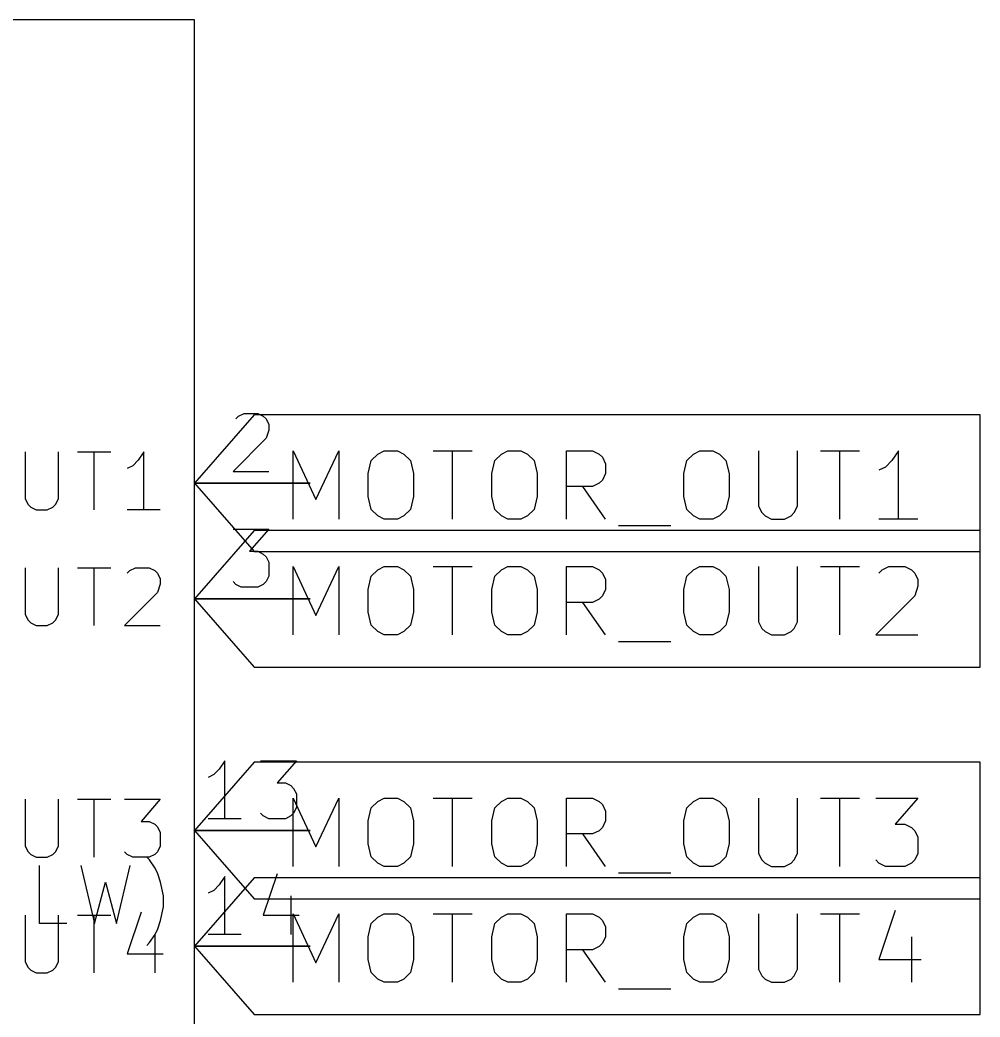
# Model space of a CAD drawing. Extents: x 0.4 to 37.4, y -23 to -0.4.
# Drawn here: x 3.149 to 3.979, y -19.561 to -18.7 of the extents above; entities that cross this region are included whole.
import ezdxf

# ---------------------------------------------------------------- set-up
doc = ezdxf.new("R2010")
doc.units = 0
doc.header["$MEASUREMENT"] = 0
for name, color, linetype in [('CYAN2', 4, 'CONTINUOUS'), ('GREEN3', 91, 'CONTINUOUS'), ('LYELLOW', 51, 'CONTINUOUS'), ('RED2', 1, 'CONTINUOUS'), ('RED3', 11, 'CONTINUOUS')]:
    doc.layers.add(name, color=color, linetype=linetype)

msp = doc.modelspace()

# ---------------------------------------------------------------- linework, layer by layer
at = {"layer": 'CYAN2', "linetype": 'CONTINUOUS'}
for p, q in [((3.15381, -19.07313), (3.15381, -19.11361)), ((3.18238, -19.11361), (3.18238, -19.07313)), ((3.19905, -19.07313), (3.22762, -19.07313)), ((3.21333, -19.12313), (3.21333, -19.07313)), ((3.25619, -19.07313), (3.25143, -19.08028)), ((3.25619, -19.12313), (3.25619, -19.07313)), ((3.25143, -19.08028), (3.24667, -19.08504)), ((3.24667, -19.08504), (3.24191, -19.08742)), ((3.15381, -19.11361), (3.15619, -19.11837)), ((3.15619, -19.11837), (3.15857, -19.12075)), ((3.17762, -19.12075), (3.18, -19.11837)), ((3.18, -19.11837), (3.18238, -19.11361)), ((3.15857, -19.12075), (3.16333, -19.12313)), ((3.16333, -19.12313), (3.17285, -19.12313)), ((3.17285, -19.12313), (3.17762, -19.12075)), ((3.27048, -19.12313), (3.24191, -19.12313)), ((3.15381, -19.17313), (3.15381, -19.21361)), ((3.18238, -19.21361), (3.18238, -19.17313)), ((3.19905, -19.17313), (3.22762, -19.17313)), ((3.21333, -19.22313), (3.21333, -19.17313)), ((3.24191, -19.17789), (3.24428, -19.17551)), ((3.24428, -19.17551), (3.24905, -19.17313)), ((3.24905, -19.17313), (3.26095, -19.17313)), ((3.26095, -19.17313), (3.26571, -19.17551)), ((3.26571, -19.17551), (3.26809, -19.17789)), ((3.26809, -19.17789), (3.27048, -19.18265)), ((3.27048, -19.18742), (3.26809, -19.19456)), ((3.27048, -19.18265), (3.27048, -19.18742)), ((3.26809, -19.19456), (3.23952, -19.22313)), ((3.15381, -19.21361), (3.15619, -19.21837)), ((3.15619, -19.21837), (3.15857, -19.22075)), ((3.15857, -19.22075), (3.16333, -19.22313)), ((3.17285, -19.22313), (3.17762, -19.22075)), ((3.17762, -19.22075), (3.18, -19.21837)), ((3.18, -19.21837), (3.18238, -19.21361)), ((3.16333, -19.22313), (3.17285, -19.22313)), ((3.23952, -19.22313), (3.27048, -19.22313)), ((3.15381, -19.37313), (3.15381, -19.41361)), ((3.18238, -19.41361), (3.18238, -19.37313)), ((3.19905, -19.37313), (3.22762, -19.37313)), ((3.21333, -19.42313), (3.21333, -19.37313)), ((3.23952, -19.37313), (3.27048, -19.37313)), ((3.27048, -19.37313), (3.25381, -19.39218)), ((3.25381, -19.39218), (3.26095, -19.39218)), ((3.26095, -19.39218), (3.26571, -19.39456)), ((3.26571, -19.39456), (3.26809, -19.39694)), ((3.26809, -19.39694), (3.27048, -19.4017)), ((3.27048, -19.4017), (3.27048, -19.41361)), ((3.15381, -19.41361), (3.15619, -19.41837)), ((3.15619, -19.41837), (3.15857, -19.42075)), ((3.17762, -19.42075), (3.18, -19.41837)), ((3.18, -19.41837), (3.18238, -19.41361)), ((3.24191, -19.42075), (3.23952, -19.41837)), ((3.26809, -19.41837), (3.26571, -19.42075)), ((3.27048, -19.41361), (3.26809, -19.41837)), ((3.15857, -19.42075), (3.16333, -19.42313)), ((3.16333, -19.42313), (3.17285, -19.42313)), ((3.17285, -19.42313), (3.17762, -19.42075)), ((3.24667, -19.42313), (3.24191, -19.42075)), ((3.26095, -19.42313), (3.24667, -19.42313)), ((3.26122, -19.42552), (3.25884, -19.42314)), ((3.26571, -19.42075), (3.26095, -19.42313)), ((3.26598, -19.43267), (3.26122, -19.42552)), ((3.16598, -19.48028), (3.16598, -19.43028)), ((3.2017, -19.43028), (3.2136, -19.48028)), ((3.23265, -19.48028), (3.24456, -19.43028)), ((3.26836, -19.43743), (3.26598, -19.43267)), ((3.2136, -19.48028), (3.22313, -19.44457)), ((3.22313, -19.44457), (3.23265, -19.48028)), ((3.27074, -19.44457), (3.26836, -19.43743)), ((3.27312, -19.45648), (3.27074, -19.44457)), ((3.27312, -19.466), (3.27312, -19.45648)), ((3.25381, -19.47075), (3.24191, -19.50646)), ((3.27074, -19.47791), (3.27312, -19.466)), ((3.15381, -19.47313), (3.15381, -19.51361)), ((3.18979, -19.48028), (3.16598, -19.48028)), ((3.18238, -19.51361), (3.18238, -19.47313)), ((3.19905, -19.47313), (3.22762, -19.47313)), ((3.21333, -19.52313), (3.21333, -19.47313)), ((3.26836, -19.48505), (3.27074, -19.47791)), ((3.26598, -19.48981), (3.26836, -19.48505)), ((3.25884, -19.49933), (3.26122, -19.49695)), ((3.26122, -19.49695), (3.26598, -19.48981)), ((3.26571, -19.4898), (3.26571, -19.52313)), ((3.15381, -19.51361), (3.15619, -19.51837)), ((3.18, -19.51837), (3.18238, -19.51361)), ((3.24191, -19.50646), (3.27285, -19.50646)), ((3.15619, -19.51837), (3.15857, -19.52075)), ((3.15857, -19.52075), (3.16333, -19.52313)), ((3.16333, -19.52313), (3.17285, -19.52313)), ((3.17285, -19.52313), (3.17762, -19.52075)), ((3.17762, -19.52075), (3.18, -19.51837))]:
    msp.add_line(p, q, dxfattribs=at)
at = {"layer": 'GREEN3', "linetype": 'CONTINUOUS'}
for p, q in [((3.4, -19.1), (3.3, -19.1)), ((3.4, -19.2), (3.3, -19.2)), ((3.4, -19.4), (3.3, -19.4)), ((3.4, -19.5), (3.3, -19.5))]:
    msp.add_line(p, q, dxfattribs=at)
at = {"layer": 'LYELLOW', "linetype": 'CONTINUOUS'}
for p, q in [((3.3, -18.7), (2.3, -18.7)), ((3.3, -19.9), (3.3, -18.7))]:
    msp.add_line(p, q, dxfattribs=at)
at = {"layer": 'RED2', "linetype": 'CONTINUOUS'}
for p, q in [((3.3, -18.7), (2.3, -18.7)), ((3.3, -19.9), (3.3, -18.7)), ((3.35167, -19.04093), (3.3, -19.1)), ((3.97894, -19.04093), (3.35167, -19.04093)), ((3.97894, -19.1), (3.97894, -19.04093)), ((3.38535, -19.13115), (3.38535, -19.0721)), ((3.38535, -19.0721), (3.40504, -19.11428)), ((3.40504, -19.11428), (3.42472, -19.0721)), ((3.42472, -19.0721), (3.42472, -19.13115)), ((3.45284, -19.08054), (3.45847, -19.07491)), ((3.45847, -19.07491), (3.46409, -19.0721)), ((3.46409, -19.0721), (3.47534, -19.0721)), ((3.47534, -19.0721), (3.48096, -19.07491)), ((3.48096, -19.07491), (3.48659, -19.08054)), ((3.50627, -19.0721), (3.54002, -19.0721)), ((3.52315, -19.13115), (3.52315, -19.0721)), ((3.5597, -19.08054), (3.56533, -19.07491)), ((3.56533, -19.07491), (3.57095, -19.0721)), ((3.57095, -19.0721), (3.5822, -19.0721)), ((3.5822, -19.0721), (3.58783, -19.07491)), ((3.58783, -19.07491), (3.59345, -19.08054)), ((3.62157, -19.13115), (3.62157, -19.0721)), ((3.62157, -19.0721), (3.64407, -19.0721)), ((3.64407, -19.0721), (3.64969, -19.07491)), ((3.64969, -19.07491), (3.6525, -19.07772)), ((3.72562, -19.08054), (3.73125, -19.07491)), ((3.73125, -19.07491), (3.73687, -19.0721)), ((3.73687, -19.0721), (3.74812, -19.0721)), ((3.74812, -19.0721), (3.75374, -19.07491)), ((3.75374, -19.07491), (3.75937, -19.08054)), ((3.78749, -19.0721), (3.78749, -19.11991)), ((3.82123, -19.11991), (3.82123, -19.0721)), ((3.84092, -19.0721), (3.87467, -19.0721)), ((3.85779, -19.13115), (3.85779, -19.0721)), ((3.90841, -19.0721), (3.90279, -19.08054)), ((3.90841, -19.13115), (3.90841, -19.0721)), ((3.45003, -19.09178), (3.45284, -19.08054)), ((3.48659, -19.08054), (3.4894, -19.09178)), ((3.55689, -19.09178), (3.5597, -19.08054)), ((3.59345, -19.08054), (3.59626, -19.09178)), ((3.6525, -19.07772), (3.65531, -19.08335)), ((3.65531, -19.08335), (3.65531, -19.09178)), ((3.72281, -19.09178), (3.72562, -19.08054)), ((3.75937, -19.08054), (3.76218, -19.09178)), ((3.90279, -19.08054), (3.89716, -19.08616)), ((3.45003, -19.11147), (3.45003, -19.09178)), ((3.4894, -19.09178), (3.4894, -19.11147)), ((3.55689, -19.11147), (3.55689, -19.09178)), ((3.59626, -19.09178), (3.59626, -19.11147)), ((3.65531, -19.09178), (3.6525, -19.09741)), ((3.72281, -19.11147), (3.72281, -19.09178)), ((3.76218, -19.09178), (3.76218, -19.11147)), ((3.89716, -19.08616), (3.89154, -19.08897)), ((3.3, -19.1), (3.4, -19.1)), ((3.3, -19.1), (3.35167, -19.15907)), ((3.64969, -19.10022), (3.64407, -19.10303)), ((3.6525, -19.09741), (3.64969, -19.10022)), ((3.97894, -19.15907), (3.97894, -19.1)), ((3.64407, -19.10303), (3.62157, -19.10303)), ((3.65531, -19.13115), (3.63563, -19.10303)), ((3.45284, -19.12272), (3.45003, -19.11147)), ((3.4894, -19.11147), (3.48659, -19.12272)), ((3.5597, -19.12272), (3.55689, -19.11147)), ((3.59626, -19.11147), (3.59345, -19.12272)), ((3.72562, -19.12272), (3.72281, -19.11147)), ((3.76218, -19.11147), (3.75937, -19.12272)), ((3.45847, -19.12834), (3.45284, -19.12272)), ((3.48659, -19.12272), (3.48096, -19.12834)), ((3.56533, -19.12834), (3.5597, -19.12272)), ((3.59345, -19.12272), (3.58783, -19.12834)), ((3.73125, -19.12834), (3.72562, -19.12272)), ((3.75937, -19.12272), (3.75374, -19.12834)), ((3.78749, -19.11991), (3.7903, -19.12553)), ((3.7903, -19.12553), (3.79311, -19.12834)), ((3.81561, -19.12834), (3.81842, -19.12553)), ((3.81842, -19.12553), (3.82123, -19.11991)), ((3.46409, -19.13115), (3.45847, -19.12834)), ((3.47534, -19.13115), (3.46409, -19.13115)), ((3.48096, -19.12834), (3.47534, -19.13115)), ((3.57095, -19.13115), (3.56533, -19.12834)), ((3.5822, -19.13115), (3.57095, -19.13115)), ((3.58783, -19.12834), (3.5822, -19.13115)), ((3.73687, -19.13115), (3.73125, -19.12834)), ((3.74812, -19.13115), (3.73687, -19.13115)), ((3.75374, -19.12834), (3.74812, -19.13115)), ((3.79311, -19.12834), (3.79874, -19.13115)), ((3.79874, -19.13115), (3.80998, -19.13115)), ((3.80998, -19.13115), (3.81561, -19.12834)), ((3.92528, -19.13115), (3.89154, -19.13115)), ((3.35167, -19.14093), (3.3, -19.2)), ((3.97894, -19.14093), (3.35167, -19.14093)), ((3.66657, -19.13678), (3.71156, -19.13678)), ((3.97894, -19.2), (3.97894, -19.14093)), ((3.35167, -19.15907), (3.97894, -19.15907)), ((3.38535, -19.23115), (3.38535, -19.1721)), ((3.38535, -19.1721), (3.40504, -19.21428)), ((3.40504, -19.21428), (3.42472, -19.1721)), ((3.42472, -19.1721), (3.42472, -19.23115)), ((3.45284, -19.18054), (3.45847, -19.17491)), ((3.45847, -19.17491), (3.46409, -19.1721)), ((3.46409, -19.1721), (3.47534, -19.1721)), ((3.47534, -19.1721), (3.48096, -19.17491)), ((3.48096, -19.17491), (3.48659, -19.18054)), ((3.50627, -19.1721), (3.54002, -19.1721)), ((3.52315, -19.23115), (3.52315, -19.1721)), ((3.5597, -19.18054), (3.56533, -19.17491)), ((3.56533, -19.17491), (3.57095, -19.1721)), ((3.57095, -19.1721), (3.5822, -19.1721)), ((3.5822, -19.1721), (3.58783, -19.17491)), ((3.58783, -19.17491), (3.59345, -19.18054)), ((3.62157, -19.23115), (3.62157, -19.1721)), ((3.62157, -19.1721), (3.64407, -19.1721)), ((3.64407, -19.1721), (3.64969, -19.17491)), ((3.64969, -19.17491), (3.6525, -19.17772)), ((3.6525, -19.17772), (3.65531, -19.18335)), ((3.72562, -19.18054), (3.73125, -19.17491)), ((3.73125, -19.17491), (3.73687, -19.1721)), ((3.73687, -19.1721), (3.74812, -19.1721)), ((3.74812, -19.1721), (3.75374, -19.17491)), ((3.75374, -19.17491), (3.75937, -19.18054)), ((3.78749, -19.1721), (3.78749, -19.21991)), ((3.82123, -19.21991), (3.82123, -19.1721)), ((3.84092, -19.1721), (3.87467, -19.1721)), ((3.85779, -19.23115), (3.85779, -19.1721)), ((3.89154, -19.17772), (3.89435, -19.17491)), ((3.89435, -19.17491), (3.89998, -19.1721)), ((3.89998, -19.1721), (3.91404, -19.1721)), ((3.91404, -19.1721), (3.91966, -19.17491)), ((3.91966, -19.17491), (3.92247, -19.17772)), ((3.92247, -19.17772), (3.92528, -19.18335)), ((3.45003, -19.19178), (3.45284, -19.18054)), ((3.48659, -19.18054), (3.4894, -19.19178)), ((3.55689, -19.19178), (3.5597, -19.18054)), ((3.59345, -19.18054), (3.59626, -19.19178)), ((3.65531, -19.18335), (3.65531, -19.19178)), ((3.72281, -19.19178), (3.72562, -19.18054)), ((3.75937, -19.18054), (3.76218, -19.19178)), ((3.92528, -19.18335), (3.92528, -19.18897)), ((3.45003, -19.21147), (3.45003, -19.19178)), ((3.4894, -19.19178), (3.4894, -19.21147)), ((3.55689, -19.21147), (3.55689, -19.19178)), ((3.59626, -19.19178), (3.59626, -19.21147)), ((3.65531, -19.19178), (3.6525, -19.19741)), ((3.72281, -19.21147), (3.72281, -19.19178)), ((3.76218, -19.19178), (3.76218, -19.21147)), ((3.92528, -19.18897), (3.92247, -19.19741)), ((3.3, -19.2), (3.4, -19.2)), ((3.3, -19.2), (3.35167, -19.25907)), ((3.64407, -19.20303), (3.62157, -19.20303)), ((3.65531, -19.23115), (3.63563, -19.20303)), ((3.64969, -19.20022), (3.64407, -19.20303)), ((3.6525, -19.19741), (3.64969, -19.20022)), ((3.92247, -19.19741), (3.88872, -19.23115)), ((3.97894, -19.25907), (3.97894, -19.2)), ((3.45284, -19.22272), (3.45003, -19.21147)), ((3.4894, -19.21147), (3.48659, -19.22272)), ((3.5597, -19.22272), (3.55689, -19.21147)), ((3.59626, -19.21147), (3.59345, -19.22272)), ((3.72562, -19.22272), (3.72281, -19.21147)), ((3.76218, -19.21147), (3.75937, -19.22272)), ((3.78749, -19.21991), (3.7903, -19.22553)), ((3.81842, -19.22553), (3.82123, -19.21991)), ((3.45847, -19.22834), (3.45284, -19.22272)), ((3.46409, -19.23115), (3.45847, -19.22834)), ((3.48096, -19.22834), (3.47534, -19.23115)), ((3.48659, -19.22272), (3.48096, -19.22834)), ((3.56533, -19.22834), (3.5597, -19.22272)), ((3.57095, -19.23115), (3.56533, -19.22834)), ((3.58783, -19.22834), (3.5822, -19.23115)), ((3.59345, -19.22272), (3.58783, -19.22834)), ((3.73125, -19.22834), (3.72562, -19.22272)), ((3.73687, -19.23115), (3.73125, -19.22834)), ((3.75374, -19.22834), (3.74812, -19.23115)), ((3.75937, -19.22272), (3.75374, -19.22834)), ((3.7903, -19.22553), (3.79311, -19.22834)), ((3.79311, -19.22834), (3.79874, -19.23115)), ((3.80998, -19.23115), (3.81561, -19.22834)), ((3.81561, -19.22834), (3.81842, -19.22553)), ((3.47534, -19.23115), (3.46409, -19.23115)), ((3.5822, -19.23115), (3.57095, -19.23115)), ((3.66657, -19.23678), (3.71156, -19.23678)), ((3.74812, -19.23115), (3.73687, -19.23115)), ((3.79874, -19.23115), (3.80998, -19.23115)), ((3.88872, -19.23115), (3.92528, -19.23115)), ((3.35167, -19.25907), (3.97894, -19.25907)), ((3.35167, -19.34093), (3.3, -19.4)), ((3.97894, -19.34093), (3.35167, -19.34093)), ((3.97894, -19.4), (3.97894, -19.34093)), ((3.38535, -19.43115), (3.38535, -19.3721)), ((3.38535, -19.3721), (3.40504, -19.41428)), ((3.40504, -19.41428), (3.42472, -19.3721)), ((3.42472, -19.3721), (3.42472, -19.43115)), ((3.45284, -19.38054), (3.45847, -19.37491)), ((3.45847, -19.37491), (3.46409, -19.3721)), ((3.46409, -19.3721), (3.47534, -19.3721)), ((3.47534, -19.3721), (3.48096, -19.37491)), ((3.48096, -19.37491), (3.48659, -19.38054)), ((3.50627, -19.3721), (3.54002, -19.3721)), ((3.52315, -19.43115), (3.52315, -19.3721)), ((3.5597, -19.38054), (3.56533, -19.37491)), ((3.56533, -19.37491), (3.57095, -19.3721)), ((3.57095, -19.3721), (3.5822, -19.3721)), ((3.5822, -19.3721), (3.58783, -19.37491)), ((3.58783, -19.37491), (3.59345, -19.38054)), ((3.62157, -19.43115), (3.62157, -19.3721)), ((3.62157, -19.3721), (3.64407, -19.3721)), ((3.64407, -19.3721), (3.64969, -19.37491)), ((3.64969, -19.37491), (3.6525, -19.37772)), ((3.72562, -19.38054), (3.73125, -19.37491)), ((3.73125, -19.37491), (3.73687, -19.3721)), ((3.73687, -19.3721), (3.74812, -19.3721)), ((3.74812, -19.3721), (3.75374, -19.37491)), ((3.75374, -19.37491), (3.75937, -19.38054)), ((3.78749, -19.3721), (3.78749, -19.41991)), ((3.82123, -19.41991), (3.82123, -19.3721)), ((3.84092, -19.3721), (3.87467, -19.3721)), ((3.85779, -19.43115), (3.85779, -19.3721)), ((3.88872, -19.3721), (3.92528, -19.3721)), ((3.92528, -19.3721), (3.9056, -19.39459)), ((3.45003, -19.39178), (3.45284, -19.38054)), ((3.48659, -19.38054), (3.4894, -19.39178)), ((3.55689, -19.39178), (3.5597, -19.38054)), ((3.59345, -19.38054), (3.59626, -19.39178)), ((3.6525, -19.37772), (3.65531, -19.38335)), ((3.65531, -19.38335), (3.65531, -19.39178)), ((3.72281, -19.39178), (3.72562, -19.38054)), ((3.75937, -19.38054), (3.76218, -19.39178)), ((3.45003, -19.41147), (3.45003, -19.39178)), ((3.4894, -19.39178), (3.4894, -19.41147)), ((3.55689, -19.41147), (3.55689, -19.39178)), ((3.59626, -19.39178), (3.59626, -19.41147)), ((3.65531, -19.39178), (3.6525, -19.39741)), ((3.72281, -19.41147), (3.72281, -19.39178)), ((3.76218, -19.39178), (3.76218, -19.41147)), ((3.3, -19.4), (3.4, -19.4)), ((3.3, -19.4), (3.35167, -19.45907)), ((3.64969, -19.40022), (3.64407, -19.40303)), ((3.6525, -19.39741), (3.64969, -19.40022)), ((3.9056, -19.39459), (3.91404, -19.39459)), ((3.91404, -19.39459), (3.91966, -19.39741)), ((3.91966, -19.39741), (3.92247, -19.40022)), ((3.92247, -19.40022), (3.92528, -19.40584)), ((3.97894, -19.45907), (3.97894, -19.4)), ((3.45284, -19.42272), (3.45003, -19.41147)), ((3.4894, -19.41147), (3.48659, -19.42272)), ((3.5597, -19.42272), (3.55689, -19.41147)), ((3.59626, -19.41147), (3.59345, -19.42272)), ((3.64407, -19.40303), (3.62157, -19.40303)), ((3.65531, -19.43115), (3.63563, -19.40303)), ((3.72562, -19.42272), (3.72281, -19.41147)), ((3.76218, -19.41147), (3.75937, -19.42272)), ((3.92528, -19.40584), (3.92528, -19.41991)), ((3.78749, -19.41991), (3.7903, -19.42553)), ((3.81842, -19.42553), (3.82123, -19.41991)), ((3.92528, -19.41991), (3.92247, -19.42553)), ((3.45847, -19.42834), (3.45284, -19.42272)), ((3.46409, -19.43115), (3.45847, -19.42834)), ((3.48096, -19.42834), (3.47534, -19.43115)), ((3.48659, -19.42272), (3.48096, -19.42834)), ((3.56533, -19.42834), (3.5597, -19.42272)), ((3.57095, -19.43115), (3.56533, -19.42834)), ((3.58783, -19.42834), (3.5822, -19.43115)), ((3.59345, -19.42272), (3.58783, -19.42834)), ((3.73125, -19.42834), (3.72562, -19.42272)), ((3.73687, -19.43115), (3.73125, -19.42834)), ((3.75374, -19.42834), (3.74812, -19.43115)), ((3.75937, -19.42272), (3.75374, -19.42834)), ((3.7903, -19.42553), (3.79311, -19.42834)), ((3.79311, -19.42834), (3.79874, -19.43115)), ((3.80998, -19.43115), (3.81561, -19.42834)), ((3.81561, -19.42834), (3.81842, -19.42553)), ((3.89154, -19.42834), (3.88872, -19.42553)), ((3.89716, -19.43115), (3.89154, -19.42834)), ((3.91966, -19.42834), (3.91404, -19.43115)), ((3.92247, -19.42553), (3.91966, -19.42834)), ((3.47534, -19.43115), (3.46409, -19.43115)), ((3.5822, -19.43115), (3.57095, -19.43115)), ((3.66657, -19.43678), (3.71156, -19.43678)), ((3.74812, -19.43115), (3.73687, -19.43115)), ((3.79874, -19.43115), (3.80998, -19.43115)), ((3.91404, -19.43115), (3.89716, -19.43115)), ((3.35167, -19.44093), (3.3, -19.5)), ((3.97894, -19.44093), (3.35167, -19.44093)), ((3.97894, -19.5), (3.97894, -19.44093)), ((3.35167, -19.45907), (3.97894, -19.45907)), ((3.9056, -19.46929), (3.89154, -19.51147)), ((3.38535, -19.53115), (3.38535, -19.4721)), ((3.38535, -19.4721), (3.40504, -19.51428)), ((3.40504, -19.51428), (3.42472, -19.4721)), ((3.42472, -19.4721), (3.42472, -19.53115)), ((3.45284, -19.48054), (3.45847, -19.47491)), ((3.45847, -19.47491), (3.46409, -19.4721)), ((3.46409, -19.4721), (3.47534, -19.4721)), ((3.47534, -19.4721), (3.48096, -19.47491)), ((3.48096, -19.47491), (3.48659, -19.48054)), ((3.50627, -19.4721), (3.54002, -19.4721)), ((3.52315, -19.53115), (3.52315, -19.4721)), ((3.5597, -19.48054), (3.56533, -19.47491)), ((3.56533, -19.47491), (3.57095, -19.4721)), ((3.57095, -19.4721), (3.5822, -19.4721)), ((3.5822, -19.4721), (3.58783, -19.47491)), ((3.58783, -19.47491), (3.59345, -19.48054)), ((3.62157, -19.53115), (3.62157, -19.4721)), ((3.62157, -19.4721), (3.64407, -19.4721)), ((3.64407, -19.4721), (3.64969, -19.47491)), ((3.64969, -19.47491), (3.6525, -19.47772)), ((3.6525, -19.47772), (3.65531, -19.48335)), ((3.72562, -19.48054), (3.73125, -19.47491)), ((3.73125, -19.47491), (3.73687, -19.4721)), ((3.73687, -19.4721), (3.74812, -19.4721)), ((3.74812, -19.4721), (3.75374, -19.47491)), ((3.75374, -19.47491), (3.75937, -19.48054)), ((3.78749, -19.4721), (3.78749, -19.51991)), ((3.82123, -19.51991), (3.82123, -19.4721)), ((3.84092, -19.4721), (3.87467, -19.4721)), ((3.85779, -19.53115), (3.85779, -19.4721)), ((3.45003, -19.49178), (3.45284, -19.48054)), ((3.48659, -19.48054), (3.4894, -19.49178)), ((3.55689, -19.49178), (3.5597, -19.48054)), ((3.59345, -19.48054), (3.59626, -19.49178)), ((3.65531, -19.48335), (3.65531, -19.49178)), ((3.72281, -19.49178), (3.72562, -19.48054)), ((3.75937, -19.48054), (3.76218, -19.49178)), ((3.45003, -19.51147), (3.45003, -19.49178)), ((3.4894, -19.49178), (3.4894, -19.51147)), ((3.55689, -19.51147), (3.55689, -19.49178)), ((3.59626, -19.49178), (3.59626, -19.51147)), ((3.6525, -19.49741), (3.64969, -19.50022)), ((3.65531, -19.49178), (3.6525, -19.49741)), ((3.72281, -19.51147), (3.72281, -19.49178)), ((3.76218, -19.49178), (3.76218, -19.51147)), ((3.91966, -19.49178), (3.91966, -19.53115)), ((3.3, -19.5), (3.4, -19.5)), ((3.3, -19.5), (3.35167, -19.55907)), ((3.64407, -19.50303), (3.62157, -19.50303)), ((3.65531, -19.53115), (3.63563, -19.50303)), ((3.64969, -19.50022), (3.64407, -19.50303)), ((3.97894, -19.55907), (3.97894, -19.5)), ((3.45284, -19.52272), (3.45003, -19.51147)), ((3.4894, -19.51147), (3.48659, -19.52272)), ((3.5597, -19.52272), (3.55689, -19.51147)), ((3.59626, -19.51147), (3.59345, -19.52272)), ((3.72562, -19.52272), (3.72281, -19.51147)), ((3.76218, -19.51147), (3.75937, -19.52272)), ((3.89154, -19.51147), (3.92809, -19.51147)), ((3.45847, -19.52834), (3.45284, -19.52272)), ((3.48659, -19.52272), (3.48096, -19.52834)), ((3.56533, -19.52834), (3.5597, -19.52272)), ((3.59345, -19.52272), (3.58783, -19.52834)), ((3.73125, -19.52834), (3.72562, -19.52272)), ((3.75937, -19.52272), (3.75374, -19.52834)), ((3.78749, -19.51991), (3.7903, -19.52553)), ((3.81842, -19.52553), (3.82123, -19.51991)), ((3.46409, -19.53115), (3.45847, -19.52834)), ((3.47534, -19.53115), (3.46409, -19.53115)), ((3.48096, -19.52834), (3.47534, -19.53115)), ((3.57095, -19.53115), (3.56533, -19.52834)), ((3.5822, -19.53115), (3.57095, -19.53115)), ((3.58783, -19.52834), (3.5822, -19.53115)), ((3.73687, -19.53115), (3.73125, -19.52834)), ((3.74812, -19.53115), (3.73687, -19.53115)), ((3.75374, -19.52834), (3.74812, -19.53115)), ((3.7903, -19.52553), (3.79311, -19.52834)), ((3.79311, -19.52834), (3.79874, -19.53115)), ((3.79874, -19.53115), (3.80998, -19.53115)), ((3.80998, -19.53115), (3.81561, -19.52834)), ((3.81561, -19.52834), (3.81842, -19.52553)), ((3.66657, -19.53678), (3.71156, -19.53678)), ((3.35167, -19.55907), (3.97894, -19.55907))]:
    msp.add_line(p, q, dxfattribs=at)
at = {"layer": 'RED3', "linetype": 'CONTINUOUS'}
for p, q in [((3.33809, -19.04226), (3.34286, -19.03988)), ((3.34286, -19.03988), (3.35476, -19.03988)), ((3.35476, -19.03988), (3.35952, -19.04226)), ((3.33572, -19.04464), (3.33809, -19.04226)), ((3.35952, -19.04226), (3.36191, -19.04464)), ((3.36191, -19.04464), (3.36429, -19.0494)), ((3.36429, -19.0494), (3.36429, -19.05417)), ((3.36429, -19.05417), (3.36191, -19.06131)), ((3.36191, -19.06131), (3.33333, -19.08988)), ((3.33333, -19.08988), (3.36429, -19.08988)), ((3.33333, -19.13988), (3.36429, -19.13988)), ((3.36429, -19.13988), (3.34762, -19.15893)), ((3.34762, -19.15893), (3.35476, -19.15893)), ((3.35476, -19.15893), (3.35952, -19.16131)), ((3.35952, -19.16131), (3.36191, -19.16369)), ((3.36191, -19.16369), (3.36429, -19.16845)), ((3.36429, -19.16845), (3.36429, -19.18035)), ((3.33572, -19.1875), (3.33333, -19.18512)), ((3.34048, -19.18988), (3.33572, -19.1875)), ((3.35952, -19.1875), (3.35476, -19.18988)), ((3.36191, -19.18512), (3.35952, -19.1875)), ((3.36429, -19.18035), (3.36191, -19.18512)), ((3.35476, -19.18988), (3.34048, -19.18988)), ((3.32619, -19.33988), (3.32143, -19.34702)), ((3.32619, -19.38988), (3.32619, -19.33988)), ((3.35714, -19.33988), (3.38809, -19.33988)), ((3.38809, -19.33988), (3.37143, -19.35893)), ((3.32143, -19.34702), (3.31667, -19.35178)), ((3.31667, -19.35178), (3.31191, -19.35417)), ((3.37143, -19.35893), (3.37857, -19.35893)), ((3.37857, -19.35893), (3.38333, -19.36131)), ((3.38333, -19.36131), (3.38571, -19.36369)), ((3.38571, -19.36369), (3.38809, -19.36845)), ((3.38809, -19.36845), (3.38809, -19.38035)), ((3.35952, -19.3875), (3.35714, -19.38512)), ((3.38571, -19.38512), (3.38333, -19.3875)), ((3.38809, -19.38035), (3.38571, -19.38512)), ((3.34048, -19.38988), (3.31191, -19.38988)), ((3.36428, -19.38988), (3.35952, -19.3875)), ((3.37857, -19.38988), (3.36428, -19.38988)), ((3.38333, -19.3875), (3.37857, -19.38988)), ((3.32619, -19.43988), (3.32143, -19.44702)), ((3.32619, -19.48988), (3.32619, -19.43988)), ((3.37143, -19.4375), (3.35952, -19.47321)), ((3.31667, -19.45178), (3.31191, -19.45417)), ((3.32143, -19.44702), (3.31667, -19.45178)), ((3.38333, -19.45655), (3.38333, -19.48988)), ((3.35952, -19.47321), (3.39047, -19.47321)), ((3.34048, -19.48988), (3.31191, -19.48988))]:
    msp.add_line(p, q, dxfattribs=at)

doc.saveas('drawing.dxf')
